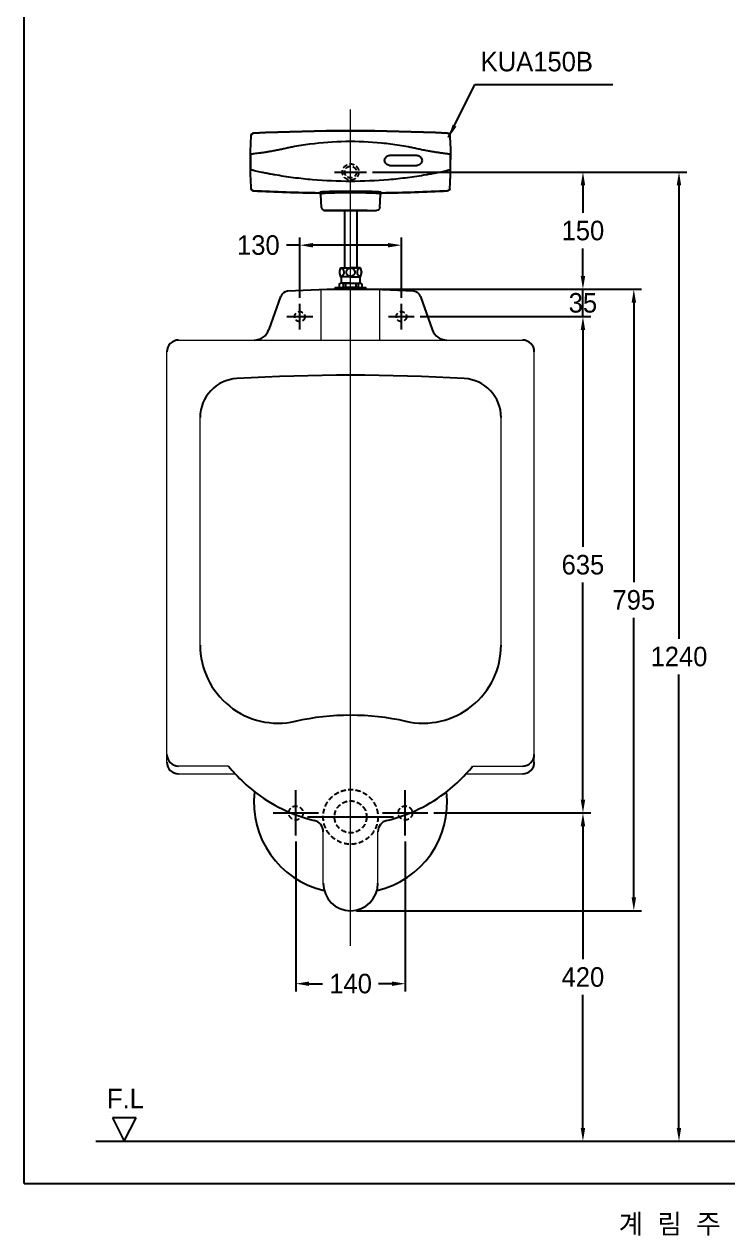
# Model space of a CAD drawing. Header units: millimetres. Extents: x 0 to 3797, y -67 to 2530.
# Drawn here: x 0 to 900, y -67 to 1483 of the extents above; entities that cross this region are included whole.
import ezdxf
from ezdxf.enums import TextEntityAlignment as Align
from ezdxf.lldxf.tags import DXFTag

# ---------------------------------------------------------------- set-up
doc = ezdxf.new("R2010")
doc.units = ezdxf.units.MM
doc.linetypes.add('DASHED2', pattern=[9.525, 6.35, -3.175])
for name, color, linetype in [('TEXT', 7, 'Continuous'), ('내부선 및 부속', 4, 'Continuous'), ('도각라인', 255, 'Continuous'), ('외형선', 3, 'Continuous'), ('점선', 6, 'DASHED2'), ('중심선', 1, 'DASHED'), ('치수선', 7, 'Continuous')]:
    doc.layers.add(name, color=color, linetype=linetype)
doc.styles.add('____', font='')
doc.styles.add('타이틀', font='H2GTRM.TTF', dxfattribs={"height": 25})
doc.styles.get('____').set_extended_font_data('굴림')
tags = doc.linetypes.add('DASHDOT', pattern=[70, 31, -13, 13, -13]).pattern_tags.tags
tags[10:11] = [DXFTag(74, 4), DXFTag(75, 0), DXFTag(340, '0'), DXFTag(46, 0.0), DXFTag(50, 0.0), DXFTag(44, 0.0), DXFTag(45, 0.0)]
tags[8:9] = [DXFTag(74, 4), DXFTag(75, 0), DXFTag(340, '0'), DXFTag(46, 0.0), DXFTag(50, 0.0), DXFTag(44, 0.0), DXFTag(45, 0.0)]
tags[6:7] = [DXFTag(74, 4), DXFTag(75, 0), DXFTag(340, '0'), DXFTag(46, 0.0), DXFTag(50, 0.0), DXFTag(44, 0.0), DXFTag(45, 0.0)]
tags[4:5] = [DXFTag(74, 4), DXFTag(75, 0), DXFTag(340, '0'), DXFTag(46, 0.0), DXFTag(50, 0.0), DXFTag(44, 0.0), DXFTag(45, 0.0)]
tags = doc.linetypes.add('DASHED', pattern=[25.72, 12.86, -12.86]).pattern_tags.tags
tags[6:7] = [DXFTag(74, 4), DXFTag(75, 0), DXFTag(340, '0'), DXFTag(46, 0.0), DXFTag(50, 0.0), DXFTag(44, 0.0), DXFTag(45, 0.0)]
tags[4:5] = [DXFTag(74, 4), DXFTag(75, 0), DXFTag(340, '0'), DXFTag(46, 0.0), DXFTag(50, 0.0), DXFTag(44, 0.0), DXFTag(45, 0.0)]
doc.dimstyles.new('MSADIM', dxfattribs={"dimtxt": 33, "dimasz": 17, "dimexe": 10, "dimexo": 7.5, "dimgap": 10, "dimtad": 0, "dimtih": 1, "dimtoh": 1, "dimdec": 0, "dimzin": 1, "dimdsep": 46, "dimtxsty": '____', "dimcen": 11.25, "dimadec": 0, "dimazin": 0, "dimtfac": 1, "dimtdec": 0, "dimtix": 1, "dimtmove": 0, "dimatfit": 3, "dimfxl": 0, "dimtolj": 1, "dimtzin": 1, "dimarcsym": 0})

# ---------------------------------------------------------------- blocks, each defined once
blk = doc.blocks.new('*D1')
at = {"layer": '치수선', "color": 0, "linetype": 'Continuous', "lineweight": -2}
for p, q in [((425, 1144), (789.8, 1144)), ((779.8, 1127), (779.8, 769.4)), ((779.8, 366), (779.8, 723.7)), ((425, 349), (789.8, 349))]:
    blk.add_line(p, q, dxfattribs=at)
at = {"layer": '치수선', "color": 0, "linetype": 'Continuous'}
for points in [[(777, 1127), (782.7, 1127), (779.8, 1144)], [(777, 366), (782.7, 366), (779.8, 349)]]:
    blk.add_solid(points, dxfattribs=at)
at = {"layer": '치수선', "color": 0, "linetype": 'Continuous', "insert": (779.8, 746.5), "char_height": 25, "attachment_point": 5, "style": '____'}
blk.add_mtext('\\A1;795', dxfattribs=at)
blk = doc.blocks.new('*D2')
at = {"layer": '치수선', "color": 0, "linetype": 'Continuous', "lineweight": -2}
for p, q in [((506.5, 1109), (724.7, 1109)), ((714.7, 1092), (714.7, 814.4)), ((714.7, 491), (714.7, 768.7)), ((524, 474), (724.7, 474))]:
    blk.add_line(p, q, dxfattribs=at)
at = {"layer": '치수선', "color": 0, "linetype": 'Continuous'}
for points in [[(711.9, 1092), (717.6, 1092), (714.7, 1109)], [(711.9, 491), (717.6, 491), (714.7, 474)]]:
    blk.add_solid(points, dxfattribs=at)
at = {"layer": '치수선', "color": 0, "linetype": 'Continuous', "insert": (714.7, 791.5), "char_height": 25, "attachment_point": 5, "style": '____'}
blk.add_mtext('\\A1;635', dxfattribs=at)
blk = doc.blocks.new('*D3')
at = {"layer": '치수선', "color": 0, "linetype": 'Continuous', "lineweight": -2}
for p, q in [((714.7, 1161), (714.7, 1178)), ((425, 1144), (724.7, 1144)), ((714.7, 1109), (714.7, 1144)), ((506.5, 1109), (724.7, 1109)), ((714.7, 1092), (714.7, 1075))]:
    blk.add_line(p, q, dxfattribs=at)
at = {"layer": '치수선', "color": 0, "linetype": 'Continuous'}
for points in [[(711.9, 1161), (717.6, 1161), (714.7, 1144)], [(711.9, 1092), (717.6, 1092), (714.7, 1109)]]:
    blk.add_solid(points, dxfattribs=at)
at = {"layer": '치수선', "color": 0, "linetype": 'Continuous', "insert": (714.7, 1126.5), "char_height": 25, "attachment_point": 5, "style": '____'}
blk.add_mtext('\\A1;35', dxfattribs=at)
blk = doc.blocks.new('*D4')
at = {"layer": '치수선', "color": 0, "linetype": 'Continuous', "lineweight": -2}
for p, q in [((352.5, 1133), (352.5, 1210.4)), ((482.5, 1133), (482.5, 1210.4)), ((352.5, 1200.4), (335.5, 1200.4)), ((465.5, 1200.4), (369.5, 1200.4))]:
    blk.add_line(p, q, dxfattribs=at)
at = {"layer": '치수선', "color": 0, "linetype": 'Continuous'}
for points in [[(369.5, 1203.2), (369.5, 1197.5), (352.5, 1200.4)], [(465.5, 1203.2), (465.5, 1197.5), (482.5, 1200.4)]]:
    blk.add_solid(points, dxfattribs=at)
at = {"layer": '치수선', "color": 0, "linetype": 'Continuous', "insert": (299.5, 1200.4), "char_height": 25, "attachment_point": 5, "style": '____'}
blk.add_mtext('\\A1;130', dxfattribs=at)
blk = doc.blocks.new('*D8')
at = {"layer": '치수선', "color": 0, "linetype": 'Continuous', "lineweight": -2}
for p, q in [((445.5, 1294), (724.7, 1294)), ((714.7, 1277), (714.7, 1241.9)), ((714.7, 1161), (714.7, 1196.2)), ((425, 1144), (724.7, 1144))]:
    blk.add_line(p, q, dxfattribs=at)
at = {"layer": '치수선', "color": 0, "linetype": 'Continuous'}
for points in [[(711.9, 1277), (717.6, 1277), (714.7, 1294)], [(711.9, 1161), (717.6, 1161), (714.7, 1144)]]:
    blk.add_solid(points, dxfattribs=at)
at = {"layer": '치수선', "color": 0, "linetype": 'Continuous', "insert": (714.7, 1219), "char_height": 25, "attachment_point": 5, "style": '____'}
blk.add_mtext('\\A1;150', dxfattribs=at)
blk = doc.blocks.new('*D9')
at = {"layer": '치수선', "color": 0, "linetype": 'Continuous', "lineweight": -2}
for p, q in [((524, 474), (724.7, 474)), ((714.7, 457), (714.7, 286.9)), ((714.7, 71), (714.7, 241.2)), ((514, 54), (724.7, 54))]:
    blk.add_line(p, q, dxfattribs=at)
at = {"layer": '치수선', "color": 0, "linetype": 'Continuous'}
for points in [[(711.9, 457), (717.6, 457), (714.7, 474)], [(711.9, 71), (717.6, 71), (714.7, 54)]]:
    blk.add_solid(points, dxfattribs=at)
at = {"layer": '치수선', "color": 0, "linetype": 'Continuous', "insert": (714.7, 264), "char_height": 25, "attachment_point": 5, "style": '____'}
blk.add_mtext('\\A1;420', dxfattribs=at)
blk = doc.blocks.new('*D10')
at = {"layer": '치수선', "color": 0, "linetype": 'Continuous', "lineweight": -2}
for p, q in [((445.5, 1294), (847.6, 1294)), ((837.6, 1277), (837.6, 696.9)), ((837.6, 71), (837.6, 651.2)), ((445.5, 54), (847.6, 54))]:
    blk.add_line(p, q, dxfattribs=at)
at = {"layer": '치수선', "color": 0, "linetype": 'Continuous'}
for points in [[(834.7, 1277), (840.4, 1277), (837.6, 1294)], [(834.7, 71), (840.4, 71), (837.6, 54)]]:
    blk.add_solid(points, dxfattribs=at)
at = {"layer": '치수선', "color": 0, "linetype": 'Continuous', "insert": (837.6, 674), "char_height": 25, "attachment_point": 5, "style": '____'}
blk.add_mtext('\\A1;1240', dxfattribs=at)
blk = doc.blocks.new('*D30')
at = {"layer": '치수선', "color": 0, "linetype": 'Continuous', "lineweight": -2}
for p, q in [((347.5, 437.5), (347.5, 245.6)), ((487.5, 437.5), (487.5, 245.6)), ((364.5, 255.6), (381.5, 255.6)), ((470.5, 255.6), (453.4, 255.6))]:
    blk.add_line(p, q, dxfattribs=at)
at = {"layer": '치수선', "color": 0, "linetype": 'Continuous'}
for points in [[(364.5, 258.4), (364.5, 252.7), (347.5, 255.6)], [(470.5, 258.4), (470.5, 252.7), (487.5, 255.6)]]:
    blk.add_solid(points, dxfattribs=at)
at = {"layer": '치수선', "color": 0, "linetype": 'Continuous', "insert": (417.5, 255.6), "char_height": 25, "attachment_point": 5, "style": '____'}
blk.add_mtext('\\A1;140', dxfattribs=at)

msp = doc.modelspace()

# ---------------------------------------------------------------- linework, layer by layer
at = {"layer": '내부선 및 부속', "linetype": 'Continuous'}
for p, q in [((545.4, 1306.1), (545.4, 1306.1)), ((380.2, 1248.6), (379.4, 1265.3)), ((455.5, 1265.3), (454.6, 1248.6)), ((438.5, 1244.8), (384.2, 1244.8)), ((384.2, 1244.8), (438.5, 1244.8)), ((409.6, 1244.8), (409.6, 1171.5)), ((425.4, 1244.8), (425.4, 1171.5)), ((438.5, 1244.8), (450.7, 1244.8)), ((438.5, 1244.8), (450.7, 1244.8)), ((403.4, 1167), (403.3, 1166.6)), ((403.3, 1166.6), (403.3, 1165.8)), ((403.3, 1165.8), (403.3, 1164.8)), ((403.3, 1164.8), (403.4, 1164.5)), ((403.5, 1167.5), (403.4, 1167.3)), ((403.4, 1167.3), (403.4, 1167)), ((403.4, 1164.5), (403.5, 1164.1)), ((403.6, 1168), (403.5, 1167.7)), ((403.5, 1167.7), (403.5, 1167.5)), ((403.5, 1164.1), (403.5, 1163.9)), ((403.5, 1163.9), (403.6, 1163.7)), ((403.7, 1168.2), (403.6, 1168)), ((403.6, 1163.7), (403.6, 1163.5)), ((403.6, 1163.5), (403.7, 1163.3)), ((403.8, 1168.5), (403.7, 1168.3)), ((403.7, 1168.3), (403.7, 1168.2)), ((403.7, 1163.3), (403.8, 1163.2)), ((403.9, 1168.8), (403.8, 1168.6)), ((403.8, 1168.6), (403.8, 1168.5)), ((403.8, 1163.2), (403.8, 1163)), ((403.8, 1163), (403.9, 1162.9)), ((404, 1168.9), (403.9, 1168.8)), ((403.9, 1162.9), (403.9, 1162.8)), ((403.9, 1162.8), (404, 1162.6)), ((404.1, 1169.1), (404, 1169)), ((404, 1169), (404, 1168.9)), ((404, 1162.6), (404.1, 1162.5)), ((404.2, 1169.2), (404.1, 1169.1)), ((404.1, 1162.5), (404.1, 1162.4)), ((404.3, 1169.5), (404.2, 1169.4)), ((404.2, 1169.4), (404.2, 1169.2)), ((404.4, 1169.6), (404.3, 1169.5)), ((404.5, 1169.7), (404.4, 1169.6)), ((404.6, 1169.8), (404.5, 1169.7)), ((404.7, 1169.9), (404.6, 1169.8)), ((404.8, 1170), (404.7, 1170)), ((404.7, 1170), (404.7, 1169.9)), ((404.9, 1170.1), (404.8, 1170)), ((405, 1170.2), (404.9, 1170.1)), ((405.1, 1170.3), (405, 1170.2)), ((405.1, 1171.5), (417.5, 1171.5)), ((405.2, 1170.3), (405.1, 1170.3)), ((405.3, 1170.4), (405.2, 1170.3)), ((405.4, 1170.4), (405.3, 1170.4)), ((405.5, 1170.5), (405.4, 1170.4)), ((405.6, 1170.5), (405.5, 1170.5)), ((405.8, 1170.6), (405.6, 1170.5)), ((406, 1170.6), (405.8, 1170.6)), ((406.2, 1170.6), (406, 1170.6)), ((406.4, 1170.6), (406.2, 1170.6)), ((406.6, 1170.6), (406.4, 1170.6)), ((406.8, 1170.5), (406.6, 1170.6)), ((406.9, 1170.5), (406.8, 1170.5)), ((407, 1170.4), (406.9, 1170.5)), ((407.1, 1170.4), (407, 1170.4)), ((407.2, 1170.3), (407.1, 1170.4)), ((407.3, 1170.3), (407.2, 1170.3)), ((407.3, 1170.2), (407.3, 1170.3)), ((407.4, 1170.2), (407.3, 1170.2)), ((407.5, 1170.1), (407.4, 1170.2)), ((407.6, 1170), (407.5, 1170.1)), ((407.7, 1169.9), (407.6, 1170)), ((407.8, 1169.8), (407.7, 1169.9)), ((407.9, 1169.7), (407.8, 1169.8)), ((408, 1169.6), (407.9, 1169.7)), ((408, 1169.5), (408, 1169.6)), ((408.1, 1169.4), (408, 1169.5)), ((408.2, 1169.3), (408.1, 1169.4)), ((408.3, 1169.2), (408.2, 1169.3)), ((408.3, 1169.1), (408.3, 1169.2)), ((408.4, 1168.9), (408.3, 1169.1)), ((408.5, 1168.8), (408.4, 1168.9)), ((408.5, 1168.7), (408.5, 1168.8)), ((408.6, 1168.5), (408.5, 1168.7)), ((408.7, 1168.4), (408.6, 1168.5)), ((408.7, 1168.3), (408.7, 1168.4)), ((408.8, 1168.1), (408.7, 1168.3)), ((408.8, 1167.9), (408.8, 1168.1)), ((408.9, 1167.7), (408.8, 1167.9)), ((408.9, 1167.4), (408.9, 1167.7)), ((409, 1167.1), (408.9, 1167.4)), ((409.1, 1166.8), (409, 1167.1)), ((409.1, 1165.8), (409.1, 1166.8)), ((409.6, 1171.5), (425.4, 1171.5)), ((411.6, 1165.5), (411.8, 1164.8)), ((411.8, 1164.8), (411.9, 1164.2)), ((411.9, 1164.2), (412.1, 1163.9)), ((412.2, 1167.8), (412, 1167.5)), ((412.1, 1163.9), (412.3, 1163.5)), ((412.4, 1168.2), (412.2, 1167.8)), ((412.3, 1163.5), (412.5, 1163.2)), ((412.6, 1168.5), (412.4, 1168.2)), ((412.5, 1163.2), (412.7, 1163)), ((412.9, 1168.8), (412.6, 1168.5)), ((412.7, 1163), (413.1, 1162.6)), ((413.2, 1169.1), (412.9, 1168.8)), ((413.1, 1162.6), (413.3, 1162.4)), ((413.5, 1169.3), (413.2, 1169.1)), ((413.9, 1169.6), (413.5, 1169.3)), ((414.2, 1169.8), (413.9, 1169.6)), ((414.6, 1170), (414.2, 1169.8)), ((415.1, 1170.2), (414.6, 1170)), ((415.7, 1170.4), (415.1, 1170.2)), ((429.8, 1171.5), (417.5, 1171.5)), ((419.8, 1170.2), (419.3, 1170.4)), ((420.3, 1170), (419.8, 1170.2)), ((420.7, 1169.8), (420.3, 1170)), ((421.1, 1169.6), (420.7, 1169.8)), ((421.4, 1169.3), (421.1, 1169.6)), ((421.7, 1169.1), (421.4, 1169.3)), ((421.6, 1162.4), (421.9, 1162.6)), ((422.1, 1168.8), (421.7, 1169.1)), ((421.9, 1162.6), (422.2, 1163)), ((422.3, 1168.5), (422.1, 1168.8)), ((422.2, 1163), (422.4, 1163.2)), ((422.5, 1168.2), (422.3, 1168.5)), ((422.4, 1163.2), (422.6, 1163.5)), ((422.7, 1167.8), (422.5, 1168.2)), ((422.6, 1163.5), (422.8, 1163.9)), ((422.9, 1167.5), (422.7, 1167.8)), ((422.8, 1163.9), (423, 1164.2)), ((423, 1164.2), (423.2, 1164.8)), ((423.2, 1164.8), (423.3, 1165.5)), ((425.9, 1166.8), (425.8, 1165.8)), ((426, 1167.4), (425.9, 1167.1)), ((425.9, 1167.1), (425.9, 1166.8)), ((426.1, 1167.9), (426, 1167.7)), ((426, 1167.7), (426, 1167.4)), ((426.2, 1168.1), (426.1, 1167.9)), ((426.3, 1168.4), (426.2, 1168.3)), ((426.2, 1168.3), (426.2, 1168.1)), ((426.4, 1168.7), (426.3, 1168.5)), ((426.3, 1168.5), (426.3, 1168.4)), ((426.5, 1168.8), (426.4, 1168.7)), ((426.6, 1169.1), (426.5, 1168.9)), ((426.5, 1168.9), (426.5, 1168.8)), ((426.7, 1169.2), (426.6, 1169.1)), ((426.8, 1169.4), (426.7, 1169.3)), ((426.7, 1169.3), (426.7, 1169.2)), ((426.9, 1169.5), (426.8, 1169.4)), ((427, 1169.6), (426.9, 1169.5)), ((427.1, 1169.8), (427, 1169.7)), ((427, 1169.7), (427, 1169.6)), ((427.2, 1169.9), (427.1, 1169.8)), ((427.3, 1170), (427.2, 1169.9)), ((427.4, 1170.1), (427.3, 1170)), ((427.5, 1170.2), (427.4, 1170.1)), ((427.6, 1170.2), (427.5, 1170.2)), ((427.7, 1170.3), (427.6, 1170.2)), ((427.8, 1170.3), (427.7, 1170.3)), ((427.9, 1170.4), (427.8, 1170.3)), ((428, 1170.4), (427.9, 1170.4)), ((428.1, 1170.5), (428, 1170.4)), ((428.2, 1170.5), (428.1, 1170.5)), ((428.4, 1170.6), (428.2, 1170.5)), ((428.6, 1170.6), (428.4, 1170.6)), ((428.7, 1170.6), (428.6, 1170.6)), ((428.9, 1170.6), (428.7, 1170.6)), ((429.1, 1170.6), (428.9, 1170.6)), ((429.3, 1170.5), (429.1, 1170.6)), ((429.4, 1170.5), (429.3, 1170.5)), ((429.5, 1170.4), (429.4, 1170.5)), ((429.6, 1170.4), (429.5, 1170.4)), ((429.7, 1170.3), (429.6, 1170.4)), ((429.8, 1170.3), (429.7, 1170.3)), ((429.9, 1170.2), (429.8, 1170.3)), ((430, 1170.1), (429.9, 1170.2)), ((430.1, 1170), (430, 1170.1)), ((430.2, 1170), (430.1, 1170)), ((430.3, 1169.9), (430.2, 1170)), ((430.4, 1169.8), (430.3, 1169.9)), ((430.4, 1169.7), (430.4, 1169.8)), ((430.5, 1169.6), (430.4, 1169.7)), ((430.6, 1169.5), (430.5, 1169.6)), ((430.7, 1169.4), (430.6, 1169.5)), ((430.7, 1169.2), (430.7, 1169.4)), ((430.8, 1169.1), (430.7, 1169.2)), ((430.9, 1169), (430.8, 1169.1)), ((430.8, 1162.4), (430.9, 1162.5)), ((431, 1168.9), (430.9, 1169)), ((430.9, 1162.6), (431, 1162.8)), ((430.9, 1162.5), (430.9, 1162.6)), ((431, 1168.8), (431, 1168.9)), ((431.1, 1168.6), (431, 1168.8)), ((431, 1162.8), (431.1, 1162.9)), ((431.1, 1168.5), (431.1, 1168.6)), ((431.2, 1168.3), (431.1, 1168.5)), ((431.1, 1163), (431.2, 1163.2)), ((431.1, 1162.9), (431.1, 1163)), ((431.2, 1168.2), (431.2, 1168.3)), ((431.3, 1168), (431.2, 1168.2)), ((431.2, 1163.3), (431.3, 1163.5)), ((431.2, 1163.2), (431.2, 1163.3)), ((431.4, 1167.7), (431.3, 1168)), ((431.3, 1163.7), (431.4, 1163.9)), ((431.3, 1163.5), (431.3, 1163.7)), ((431.4, 1167.5), (431.4, 1167.7)), ((431.5, 1167.3), (431.4, 1167.5)), ((431.4, 1163.9), (431.5, 1164.1)), ((431.6, 1167), (431.5, 1167.3)), ((431.5, 1164.5), (431.6, 1164.8)), ((431.5, 1164.1), (431.5, 1164.5)), ((431.6, 1166.6), (431.6, 1167)), ((431.6, 1165.8), (431.6, 1166.6)), ((431.6, 1164.8), (431.6, 1165.8)), ((403, 1151.1), (404.5, 1152)), ((403, 1151.1), (403, 1147)), ((404.1, 1162.4), (404.2, 1162.3)), ((404.2, 1162.3), (404.3, 1162.2)), ((404.3, 1162.2), (404.4, 1162)), ((404.4, 1162), (404.4, 1161.9)), ((404.4, 1161.9), (404.5, 1161.8)), ((404.5, 1161.8), (404.6, 1161.8)), ((417.5, 1152), (404.5, 1152)), ((404.6, 1161.8), (404.7, 1161.7)), ((404.7, 1161.7), (404.8, 1161.6)), ((404.8, 1161.6), (404.9, 1161.5)), ((404.9, 1161.5), (405, 1161.4)), ((405, 1161.4), (405.1, 1161.4)), ((405.1, 1161.4), (405.2, 1161.3)), ((409, 1160), (405.1, 1160)), ((405.2, 1161.3), (405.3, 1161.2)), ((405.3, 1161.2), (405.3, 1161.2)), ((405.3, 1161.2), (405.4, 1161.1)), ((405.4, 1161.1), (405.5, 1161.1)), ((405.5, 1161.1), (405.6, 1161.1)), ((405.5, 1160), (405.5, 1152)), ((405.6, 1161.1), (405.8, 1161)), ((405.8, 1161), (406, 1161)), ((406, 1161), (406.2, 1161)), ((406.2, 1161), (406.4, 1161)), ((406.4, 1161), (406.6, 1161)), ((406.6, 1161), (406.8, 1161.1)), ((406.8, 1161.1), (406.9, 1161.1)), ((406.9, 1161.1), (407, 1161.2)), ((407, 1161.2), (407.1, 1161.2)), ((407.1, 1161.2), (407.2, 1161.3)), ((407.2, 1161.3), (407.3, 1161.3)), ((407.3, 1161.3), (407.4, 1161.4)), ((407.4, 1161.4), (407.5, 1161.5)), ((407.5, 1161.5), (407.6, 1161.5)), ((407.6, 1161.5), (407.7, 1161.6)), ((407.7, 1161.6), (407.8, 1161.7)), ((407.8, 1161.8), (407.9, 1161.9)), ((407.8, 1161.7), (407.8, 1161.8)), ((407.9, 1161.9), (408, 1162)), ((408, 1151), (408, 1149)), ((408, 1149), (408, 1147)), ((417.5, 1160), (409, 1160)), ((411, 1151), (411, 1149)), ((411, 1149), (411, 1147)), ((413.3, 1162.4), (413.6, 1162.2)), ((413.6, 1162.2), (414, 1161.9)), ((417.5, 1160), (426, 1160)), ((417.5, 1152), (430.5, 1152)), ((421, 1161.9), (421.3, 1162.2)), ((421.3, 1162.2), (421.6, 1162.4)), ((424, 1151), (424, 1149)), ((424, 1149), (424, 1147)), ((426, 1160), (429.8, 1160)), ((426.9, 1162), (427, 1161.9)), ((427, 1161.9), (427.1, 1161.8)), ((427, 1151), (427, 1149)), ((427, 1149), (427, 1147)), ((427.1, 1161.8), (427.2, 1161.7)), ((427.2, 1161.7), (427.3, 1161.6)), ((427.3, 1161.6), (427.3, 1161.5)), ((427.3, 1161.5), (427.4, 1161.5)), ((427.4, 1161.5), (427.5, 1161.4)), ((427.5, 1161.4), (427.6, 1161.3)), ((427.6, 1161.3), (427.7, 1161.3)), ((427.7, 1161.3), (427.8, 1161.2)), ((427.8, 1161.2), (427.9, 1161.2)), ((427.9, 1161.2), (428, 1161.1)), ((428, 1161.1), (428.1, 1161.1)), ((428.1, 1161.1), (428.4, 1161)), ((428.4, 1161), (428.6, 1161)), ((428.6, 1161), (428.7, 1161)), ((428.7, 1161), (428.9, 1161)), ((428.9, 1161), (429.1, 1161)), ((429.1, 1161), (429.3, 1161.1)), ((429.3, 1161.1), (429.4, 1161.1)), ((429.4, 1161.1), (429.5, 1161.1)), ((429.5, 1161.1), (429.6, 1161.2)), ((429.5, 1160), (429.5, 1152)), ((429.6, 1161.2), (429.7, 1161.2)), ((429.7, 1161.2), (429.8, 1161.3)), ((429.8, 1161.3), (429.9, 1161.4)), ((429.9, 1161.4), (430, 1161.4)), ((430, 1161.5), (430.1, 1161.6)), ((430, 1161.4), (430, 1161.5)), ((430.1, 1161.6), (430.2, 1161.7)), ((430.2, 1161.7), (430.3, 1161.8)), ((430.3, 1161.8), (430.4, 1161.8)), ((430.4, 1161.8), (430.5, 1161.9)), ((430.5, 1161.9), (430.6, 1162)), ((432, 1151.1), (430.5, 1152)), ((430.6, 1162.2), (430.7, 1162.3)), ((430.6, 1162), (430.6, 1162.2)), ((430.7, 1162.3), (430.8, 1162.4)), ((432, 1151.1), (432, 1147)), ((436.5, 1146), (398.5, 1146)), ((398.5, 1144), (417.5, 1144)), ((398.5, 1144), (417.5, 1144)), ((399.5, 1144), (435.5, 1144)), ((399.5, 1144), (435.5, 1144)), ((402, 1146), (402.1, 1146)), ((436.5, 1144), (417.5, 1144)), ((436.5, 1144), (417.5, 1144)), ((432.9, 1146), (433, 1146))]:
    msp.add_line(p, q, dxfattribs=at)
at = {"layer": '내부선 및 부속', "lineweight": 18}
for p, q in [((380, 1079), (380, 1143.5)), ((455, 1079), (455, 1143.5)), ((225, 688.9), (225, 979.9)), ((610, 688.9), (610, 979.9)), ((382.5, 384), (382.5, 449.9)), ((452.5, 464), (452.5, 464)), ((452.5, 384), (452.5, 449.9))]:
    msp.add_line(p, q, dxfattribs=at)
at = {"layer": '내부선 및 부속', "linetype": 'Continuous', "lineweight": 18}
for p, q in [((294.2, 1079), (540.7, 1079)), ((261.3, 534), (197.5, 534)), ((573.6, 534), (637.5, 534))]:
    msp.add_line(p, q, dxfattribs=at)
at = {"layer": '내부선 및 부속', "linetype": 'Continuous', "extrusion": (0, 0, -1)}
for centre, radius, start, end in [((-889.4, 1306.8), 600, 0.6498, 3.2569), ((-417.4, -1153.2), 2500, 87.1527, 92.8473), ((54.6, 1306.8), 600, 176.7431, 179.6763), ((-889.4, 1306.8), 600, 0, 0.6068), ((-889.4, 1306.8), 600, 356.7431, 0), ((-417.4, 3766.8), 2500, 270.9176, 272.8473), ((-457.5, 1265.1), 2, 3, 89.0824), ((-417.4, 3766.8), 2500, 267.1527, 269.0824)]:
    msp.add_arc(centre, radius, start, end, dxfattribs=at)
at = {"layer": '내부선 및 부속', "linetype": 'Continuous'}
for centre, radius, start, end in [((417.4, -1153.2), 2500, 87.1527, 92.8473), ((-54.6, 1306.8), 600, 358.229, 0), ((226.9, 1292.2), 318.2, 356.4995, 358.2342), ((417.4, 3766.8), 2500, 267.1527, 269.0824), ((417.4, 3766.8), 2500, 270.9176, 272.8473), ((384.2, 1248.8), 4, 183, 270), ((413.2, 1165.7), 9.98, 144.4985, 179.7412), ((413.2, 1165.7), 9.98, 179.7412, 214.8682), ((403.7, 1165.3), 5.48, 322.4236, 4.714), ((415.3, 1165.8), 3.73, 153.456, 184.8193), ((417, 1165.9), 4.7, 84.3415, 106.5393), ((417.9, 1165.9), 4.7, 73.4607, 95.6585), ((419.6, 1165.8), 3.73, 355.1807, 26.544), ((431.3, 1165.3), 5.48, 175.286, 217.5764), ((421.7, 1165.7), 9.98, 0.2588, 35.5015), ((421.7, 1165.7), 9.98, 325.1318, 0.2588), ((402, 1147), 1, 275.4232, 0), ((405.5, 1149.7), 3.63, 226.537, 313.5656), ((404.5, 1145.6), 6.43, 57.6144, 90.4948), ((409.5, 1145.5), 5.72, 74.7919, 105.2081), ((409.5, 1152.6), 5.72, 254.7919, 285.2081), ((416.7, 1118.3), 33.2, 88.77, 100.0274), ((416.7, 1179.8), 33.2, 259.9726, 271.23), ((417.5, 1167.9), 6.92, 239.3391, 269.8436), ((417.4, 1167.9), 6.92, 270.1564, 300.6609), ((418.2, 1118.3), 33.2, 79.9726, 91.23), ((418.2, 1179.8), 33.2, 268.77, 280.0274), ((425.5, 1145.5), 5.72, 74.7919, 105.2081), ((425.5, 1152.6), 5.72, 254.7919, 285.2081), ((430.4, 1145.6), 6.43, 89.5052, 122.3856), ((429.5, 1149.7), 3.63, 226.4344, 313.463), ((433, 1147), 1, 180, 264.5768), ((398.5, 1145), 1, 90, 180), ((398.5, 1145), 1, 180, 270), ((436.5, 1145), 1, 0, 90), ((436.5, 1145), 1, 270, 0)]:
    msp.add_arc(centre, radius, start, end, dxfattribs=at)
at = {"layer": '내부선 및 부속'}
for centre, radius, start, end in [((275, 979.9), 50, 93.3344, 180), ((417.5, -1466), 2500, 86.6656, 93.3344), ((560, 979.9), 50, 0, 86.6656), ((325, 688.9), 100, 180, 282.5709), ((510, 688.9), 100, 257.4291, 0), ((417.5, 274), 325, 77.4291, 102.5709), ((197.5, 549), 15, 180, 270), ((637.5, 549), 15, 270, 0), ((417.5, 659), 200, 218.6822, 222.4542), ((417.5, 659), 200, 317.5458, 321.3178), ((417.5, 659), 200, 231.5781, 256.5523), ((417.5, 659), 200, 283.4477, 308.4219), ((367.5, 449.9), 15, 0, 76.5523), ((467.5, 449.9), 15, 103.4477, 180)]:
    msp.add_arc(centre, radius, start, end, dxfattribs=at)
at = {"layer": '내부선 및 부속', "linetype": 'Continuous', "extrusion": (0, 0, -1)}
for centre, major_axis, ratio, start_param, end_param in [((293.4, 1340.7), (-2.11, 2.13), 0.999725, 5.551201, 7.01515), ((541.5, 1340.7), (2.11, 2.13), 0.999725, 5.550989, 7.01493), ((293.4, 1272.9), (-2.11, -2.13), 0.999725, 5.550988, 7.015012), ((541.5, 1272.9), (-2.11, 2.13), 0.999725, 2.409475, 3.141593), ((541.5, 1272.9), (-2.11, 2.13), 0.999725, 3.141593, 3.873451), ((450.7, 1248.8), (2.83, -2.83), 0.999695, 5.550307, 7.068431)]:
    msp.add_ellipse(centre, major_axis=major_axis, ratio=ratio, start_param=start_param, end_param=end_param, dxfattribs=at)
at = {"layer": '내부선 및 부속', "linetype": 'Continuous'}
msp.add_ellipse((384.2, 1248.8), major_axis=(-2.83, -2.83), ratio=0.999695, start_param=5.550307, end_param=7.068431, dxfattribs=at)
for points, knots in [([(293.3, 1343.7), (292.9, 1343.7), (292.6, 1343.7), (292, 1343.4), (291.7, 1343.2), (291.2, 1342.8), (291, 1342.5), (290.6, 1341.9), (290.5, 1341.6), (290.5, 1341.3), (290.4, 1341.1), (290.4, 1341), (290.4, 1340.9)], [0, 0, 0, 0, 0.230556, 0.230556, 0.461112, 0.461112, 0.691665, 0.691665, 0.922218, 0.922218, 0.922218, 1, 1, 1, 1]), ([(320.5, 1321.7), (322.3, 1322.1), (326.1, 1322.8), (330.8, 1323.8), (334.5, 1324.6), (338.2, 1325.4), (348.5, 1327.5), (373.1, 1331.4), (411.3, 1334.2), (445.7, 1332.7), (468.5, 1330.1), (479.9, 1328.5), (489.3, 1326.9), (496.8, 1325.4), (500.6, 1324.6), (502.4, 1324.2)], [0, 0, 0, 0, 0.031233, 0.062476, 0.078099, 0.09372, 0.124956, 0.249907, 0.499886, 0.749877, 0.812402, 0.87493, 0.937453, 0.968723, 1, 1, 1, 1]), ([(541.6, 1343.7), (542, 1343.7), (542.3, 1343.7), (542.9, 1343.4), (543.2, 1343.2), (543.7, 1342.8), (543.9, 1342.5), (544.3, 1341.9), (544.4, 1341.6), (544.4, 1341.3), (544.5, 1341.1), (544.5, 1341), (544.5, 1340.9)], [0, 0, 0, 0, 0.230556, 0.230556, 0.461112, 0.461112, 0.691665, 0.691665, 0.922218, 0.922218, 0.922218, 1, 1, 1, 1]), ([(290.9, 1317.1), (290.9, 1317.1), (291, 1317.2), (291.4, 1317.2), (291.9, 1317.3), (292.6, 1317.4), (293.9, 1317.6), (296.1, 1317.9), (299.8, 1318.4), (304.3, 1319), (309.1, 1319.7), (314.6, 1320.6), (318.3, 1321.3), (320.4, 1321.7)], [0, 0, 0, 0, 0.050803, 0.101463, 0.151764, 0.201493, 0.250446, 0.375997, 0.500393, 0.623757, 0.750229, 0.862939, 1, 1, 1, 1]), ([(502.4, 1324.2), (504.4, 1323.7), (508.4, 1322.9), (512.4, 1322.1), (514.5, 1321.7)], [0, 0, 0, 0, 0.500036, 1, 1, 1, 1]), ([(514.5, 1321.7), (515.4, 1321.5), (517.1, 1321.2), (519.5, 1320.8), (521.7, 1320.4), (523.7, 1320.1), (526.7, 1319.6), (530.6, 1319), (534.7, 1318.4), (538, 1318), (540.5, 1317.7), (542.4, 1317.4), (543.6, 1317.2), (543.9, 1317.2), (544, 1317.1)], [0, 0, 0, 0, 0.057321, 0.111414, 0.161799, 0.208067, 0.249883, 0.376166, 0.499517, 0.595985, 0.695588, 0.797063, 0.89901, 1, 1, 1, 1]), ([(290.9, 1317.1), (290.7, 1317), (290.4, 1316.9), (290, 1316.6), (289.9, 1316.5), (289.8, 1316.4), (289.8, 1316.4), (289.7, 1316.4), (289.7, 1316.4), (289.7, 1316.2), (289.6, 1315.5), (289.6, 1313.2), (289.5, 1309.6), (289.5, 1306), (289.5, 1303.1), (289.6, 1301.1), (289.6, 1299.8), (289.6, 1298.9), (289.6, 1298.3), (289.7, 1297.9), (289.7, 1297.5), (289.7, 1297.4), (289.7, 1297.3), (289.7, 1297.3)], [0, 0, 0, 0, 0.190586, 0.381162, 0.517192, 0.546402, 0.560364, 0.573951, 0.600144, 0.625173, 0.65114, 0.71817, 0.765105, 0.81203, 0.859145, 0.882498, 0.90551, 0.928408, 0.93992, 0.951534, 0.975232, 0.988983, 1, 1, 1, 1]), ([(467.3, 1302.5), (465.6, 1302.5), (464, 1303.2), (461.7, 1305.5), (461, 1307.2), (461, 1310.5), (461.7, 1312.1), (464, 1314.5), (465.6, 1315.1), (467.3, 1315.1)], [0, 0, 0, 0, 0.25, 0.25, 0.5, 0.5, 0.75, 0.75, 1, 1, 1, 1]), ([(502.6, 1315.1), (504.3, 1315.1), (505.9, 1314.4), (508.2, 1312.1), (508.9, 1310.5), (508.9, 1308.8)], [0, 0, 0, 0, 0.5, 0.5, 1, 1, 1, 1]), ([(508.9, 1308.8), (508.9, 1307.2), (508.2, 1305.5), (505.9, 1303.2), (504.3, 1302.5), (502.6, 1302.5)], [0, 0, 0, 0, 0.5, 0.5, 1, 1, 1, 1]), ([(545.2, 1316.3), (545.2, 1316.4), (545.2, 1316.4), (545.1, 1316.4), (545.1, 1316.5), (545, 1316.6), (544.7, 1316.8), (544.3, 1317), (544, 1317.1)], [0, 0, 0, 0, 0.031265, 0.062534, 0.125036, 0.250031, 0.500021, 1, 1, 1, 1]), ([(544, 1296.5), (544.2, 1296.6), (544.5, 1296.8), (544.8, 1297), (545, 1297.2), (545.1, 1297.2), (545.1, 1297.3), (545.1, 1297.3), (545.2, 1297.3), (545.2, 1297.3), (545.2, 1297.3), (545.2, 1297.5), (545.3, 1298.3), (545.3, 1299.7), (545.3, 1301.4), (545.4, 1304.1), (545.4, 1307.7), (545.4, 1310.6), (545.3, 1312.6), (545.3, 1313.7), (545.3, 1314.4), (545.3, 1314.9), (545.3, 1315.3), (545.3, 1315.5), (545.2, 1315.8), (545.2, 1316.1), (545.2, 1316.3), (545.2, 1316.3), (545.2, 1316.3)], [0, 0, 0, 0, 0.21035, 0.381025, 0.462559, 0.533584, 0.557748, 0.569389, 0.580771, 0.593485, 0.602825, 0.62405, 0.670908, 0.693868, 0.716943, 0.763862, 0.810824, 0.857949, 0.881406, 0.904582, 0.916149, 0.927735, 0.939373, 0.945227, 0.951112, 0.975041, 0.989365, 1, 1, 1, 1]), ([(289.7, 1297.3), (289.7, 1297.3), (289.7, 1297.3), (289.7, 1297.3), (289.8, 1297.3), (289.8, 1297.2), (289.8, 1297.2), (289.9, 1297.2), (290, 1297.1), (290.1, 1297), (290.4, 1296.8), (290.7, 1296.6), (290.9, 1296.5)], [0, 0, 0, 0, 0.020014, 0.04055, 0.083219, 0.128243, 0.175915, 0.226419, 0.279891, 0.396145, 0.668685, 1, 1, 1, 1]), ([(320.5, 1290.3), (319.6, 1290.5), (317.5, 1290.9), (313.8, 1291.5), (309, 1292.5), (304.2, 1293.4), (299.7, 1294.4), (296.1, 1295.2), (293.6, 1295.8), (292.1, 1296.2), (291.2, 1296.4), (291, 1296.5), (290.9, 1296.5)], [0, 0, 0, 0, 0.05716, 0.139756, 0.249886, 0.390805, 0.499551, 0.629352, 0.749263, 0.834232, 0.918024, 1, 1, 1, 1]), ([(514.4, 1290.3), (510.3, 1289.7), (502.3, 1288.3), (490.3, 1286.7), (478.2, 1285.2), (454, 1282.9), (417.4, 1281.3), (380.9, 1282.9), (356.7, 1285.2), (344.6, 1286.7), (332.5, 1288.3), (324.5, 1289.7), (320.5, 1290.3)], [0, 0, 0, 0, 0.063042, 0.12503, 0.187523, 0.250056, 0.50004, 0.750027, 0.812662, 0.875039, 0.937524, 1, 1, 1, 1]), ([(544, 1296.5), (543.9, 1296.5), (543.8, 1296.5), (543.3, 1296.3), (542.5, 1296.1), (541.1, 1295.8), (538.8, 1295.2), (535.2, 1294.4), (530.7, 1293.4), (525.9, 1292.5), (521.1, 1291.5), (517.3, 1290.9), (515.2, 1290.5), (514.4, 1290.3)], [0, 0, 0, 0, 0.061183, 0.12349, 0.186666, 0.250433, 0.370315, 0.500355, 0.609143, 0.750122, 0.860903, 0.943473, 1, 1, 1, 1]), ([(545, 1284.8), (545, 1285.2), (545.1, 1285.6), (545.1, 1286.4), (545.1, 1286.7), (545.1, 1287.3), (545.1, 1287.6), (545.1, 1288), (545.1, 1288.2), (545.1, 1288.2)], [0, 0, 0, 0, 0.250096, 0.250096, 0.500201, 0.500201, 0.750184, 0.750184, 1, 1, 1, 1]), ([(290.4, 1272.7), (290.4, 1272.4), (290.5, 1272.1), (290.8, 1271.4), (291, 1271.2), (291.4, 1270.7), (291.7, 1270.4), (292.3, 1270.1), (292.6, 1270), (292.9, 1270), (293, 1269.9), (293.1, 1269.9), (293.3, 1269.9)], [0, 0, 0, 0, 0.230556, 0.230556, 0.461112, 0.461112, 0.691665, 0.691665, 0.922217, 0.922217, 0.922217, 1, 1, 1, 1]), ([(544.5, 1272.7), (544.5, 1272.4), (544.4, 1272.1), (544.1, 1271.4), (543.9, 1271.2), (543.5, 1270.7), (543.2, 1270.4), (542.6, 1270.1), (542.3, 1270), (542, 1270), (541.9, 1269.9), (541.7, 1269.9), (541.6, 1269.9)], [0, 0, 0, 0, 0.230556, 0.230556, 0.461112, 0.461112, 0.691665, 0.691665, 0.922218, 0.922218, 0.922218, 1, 1, 1, 1]), ([(544.9, 1282.4), (544.9, 1282.6), (544.9, 1283), (545, 1283.7), (545, 1284.1), (545, 1284.5), (545, 1284.6), (545, 1284.7), (545, 1284.8)], [0, 0, 0, 0, 0.432463, 0.432463, 0.86492, 0.86492, 0.86492, 1, 1, 1, 1]), ([(377.4, 1267.1), (377.6, 1267.1), (377.9, 1267.1), (378.3, 1266.9), (378.5, 1266.8), (378.8, 1266.5), (379, 1266.4), (379.2, 1266), (379.3, 1265.8), (379.4, 1265.5), (379.4, 1265.4), (379.4, 1265.3)], [0, 0, 0, 0, 0.224771, 0.224771, 0.449546, 0.449546, 0.674293, 0.674293, 0.899004, 0.899004, 1, 1, 1, 1]), ([(456.6, 1268.1), (456.5, 1268.1), (456.4, 1268.2), (455.9, 1268.3), (454.8, 1268.4), (453.5, 1268.5), (451.7, 1268.6), (449.7, 1268.7), (447.4, 1268.8), (445.3, 1268.9), (443.4, 1269), (441.5, 1269), (438.9, 1269.1), (435.7, 1269.1), (432.2, 1269.2), (428.7, 1269.2), (425, 1269.3), (421.2, 1269.3), (416.4, 1269.3), (411.1, 1269.3), (405.6, 1269.2), (401.9, 1269.2), (399.1, 1269.1), (396.5, 1269.1), (393.9, 1269), (391.6, 1269), (389.5, 1268.9), (387.3, 1268.8), (385, 1268.7), (383, 1268.6), (381.4, 1268.5), (380.1, 1268.4), (379.1, 1268.3), (378.5, 1268.2), (378.4, 1268.1), (378.3, 1268.1)], [0, 0, 0, 0, 0.022832, 0.063114, 0.090918, 0.126034, 0.157363, 0.188534, 0.219673, 0.250962, 0.266619, 0.282228, 0.313279, 0.344344, 0.375502, 0.406551, 0.437554, 0.468762, 0.500088, 0.557218, 0.600183, 0.637829, 0.656667, 0.675507, 0.713219, 0.732146, 0.751101, 0.782548, 0.813666, 0.844669, 0.875744, 0.905178, 0.93807, 0.972912, 1, 1, 1, 1]), ([(454.6, 1266.2), (454.6, 1266.2), (454.5, 1266.3), (454.1, 1266.3), (453.5, 1266.4), (452.8, 1266.5), (451.9, 1266.6), (451, 1266.7), (450.1, 1266.7), (449.1, 1266.8), (448.2, 1266.8), (447.3, 1266.9), (446.5, 1266.9), (445.7, 1266.9), (445, 1267), (444.4, 1267), (443.9, 1267), (440.1, 1267.1), (431.6, 1267.3), (417.4, 1267.4), (403.2, 1267.3), (394.5, 1267.1), (390.1, 1267), (388.6, 1266.9), (386.6, 1266.8), (384.5, 1266.7), (382.4, 1266.5), (380.7, 1266.4), (380.4, 1266.2), (380.3, 1266.2)], [0, 0, 0, 0, 0.026753, 0.052033, 0.07584, 0.098171, 0.119025, 0.138405, 0.156311, 0.172743, 0.1877, 0.201182, 0.213187, 0.223716, 0.232767, 0.240343, 0.246441, 0.251063, 0.381193, 0.500263, 0.619674, 0.749303, 0.7622, 0.782745, 0.810936, 0.846766, 0.89022, 0.941302, 1, 1, 1, 1])]:
    msp.add_open_spline(points, degree=3, knots=knots, dxfattribs=at)
for points, degree in [([(502.6, 1315.1), (490.8, 1315.1), (479.1, 1315.1), (467.3, 1315.1)], 3), ([(467.3, 1302.5), (479.1, 1302.5), (490.8, 1302.5), (502.6, 1302.5)], 3), ([(377.4, 1267.1), (377.7, 1267.2), (378, 1267.5), (378.3, 1268.1)], 3), ([(380.3, 1266.2), (379.8, 1265.4), (379.4, 1265.3)], 2), ([(455.5, 1265.3), (455.1, 1265.4), (454.6, 1266.2)], 2), ([(456.6, 1268.1), (456.9, 1267.5), (457.2, 1267.2), (457.5, 1267.1)], 3)]:
    msp.add_open_spline(points, degree=degree, dxfattribs=at)
at = {"layer": '도각라인', "color": 7}
for q in [(0, 2530), (1800, 0)]:
    msp.add_line((0, 0), q, dxfattribs=at)
at = {"layer": '외형선'}
for p, q in [((328, 1134.8), (313.1, 1092.4)), ((506.9, 1134.8), (521.8, 1092.4)), ((91.7, 54), (1452, 54))]:
    msp.add_line(p, q, dxfattribs=at)
at = {"layer": '외형선', "linetype": 'Continuous', "lineweight": 18}
for p, q in [((197.5, 1079), (294.2, 1079)), ((540.7, 1079), (637.5, 1079)), ((197.5, 524), (269.9, 524)), ((565, 524), (637.5, 524))]:
    msp.add_line(p, q, dxfattribs=at)
at = {"layer": '외형선', "lineweight": 18}
for p, q in [((182.5, 539), (182.5, 1064)), ((652.5, 539), (652.5, 1064))]:
    msp.add_line(p, q, dxfattribs=at)
at = {"layer": '외형선', "linetype": 'Continuous'}
for p, q in [((143, 84), (113, 84)), ((113, 84), (128, 54)), ((128, 54), (143, 84))]:
    msp.add_line(p, q, dxfattribs=at)
at = {"layer": '외형선'}
for centre, radius, start, end in [((337.5, 1131.5), 10, 93.6991, 160.581), ((417.5, -106), 1250, 86.3009, 93.6991), ((497.5, 1131.5), 10, 19.419, 86.3009), ((294.2, 1099), 20, 270, 340.581), ((540.7, 1099), 20, 199.419, 270), ((197.5, 1064), 15, 90, 180), ((637.5, 1064), 15, 0, 90), ((197.5, 539), 15, 180, 270), ((637.5, 539), 15, 270, 0), ((417.5, 659), 200, 222.4542, 231.5781), ((417.5, 659), 200, 308.4219, 317.5458), ((408.9, 487.2), 115, 173.0868, 257.282), ((426, 487.2), 115, 282.718, 6.9132), ((417.5, 384), 35, 180, 0)]:
    msp.add_arc(centre, radius, start, end, dxfattribs=at)
at = {"layer": '점선'}
for centre, radius in [((417.5, 1294), 10.4), ((417.5, 1294), 7.5), ((352.5, 1109), 6.5), ((482.5, 1109), 6.5), ((417.5, 469), 35), ((347.5, 474), 9), ((417.5, 469), 20.5), ((487.5, 474), 9)]:
    msp.add_circle(centre, radius, dxfattribs=at)
at = {"layer": '중심선', "lineweight": 18}
msp.add_line((417.5, 304), (417.5, 1373.9), dxfattribs=at)
at = {"layer": '중심선', "linetype": 'DASHDOT'}
for p, q in [((397, 1294), (438, 1294)), ((352.5, 1092.5), (352.5, 1125.5)), ((482.5, 1092.5), (482.5, 1125.5)), ((336, 1109), (369, 1109)), ((466, 1109), (499, 1109)), ((347.5, 445), (347.5, 503)), ((487.5, 445), (487.5, 503)), ((318.5, 474), (376.5, 474)), ((458.5, 474), (516.5, 474))]:
    msp.add_line(p, q, dxfattribs=at)
at = {"layer": '중심선'}
msp.add_line((362.5, 469), (472.5, 469), dxfattribs=at)

# ---------------------------------------------------------------- texts
at = {"layer": 'TEXT', "style": '타이틀'}
msp.add_text('F.L', height=25, dxfattribs=at).set_placement((129.5, 108.7), align=Align.MIDDLE)
msp.add_text('계  림  주  식  회  사', height=25, dxfattribs=at).set_placement((900, -51.7), align=Align.MIDDLE_CENTER)
at = {"layer": 'TEXT', "insert": (583.9, 1447.8), "char_height": 25, "width": 380.447, "attachment_point": 1, "line_spacing_factor": 0.963855, "style": '타이틀'}
msp.add_mtext('\\A1;KUA150B', dxfattribs=at)

# ---------------------------------------------------------------- dimensions: what is measured, and where the dimension line sits
at = {"layer": '치수선', "linetype": 'Continuous'}
for base, p1, p2, picture, middle in [((714.7, 1294), (417.5, 1144), (438, 1294), '*D8', (714.7, 1219)), ((837.6, 54), (438, 1294), (438, 54), '*D10', (837.6, 674)), ((714.7, 1144), (499, 1109), (417.5, 1144), '*D3', (714.7, 1126.5)), ((779.8, 349), (417.5, 1144), (417.5, 349), '*D1', (779.8, 746.5)), ((714.7, 1109), (516.5, 474), (499, 1109), '*D2', (714.7, 791.5)), ((714.7, 54), (516.5, 474), (506.5, 54), '*D9', (714.7, 264))]:
    dim = msp.add_linear_dim(base=base, p1=p1, p2=p2, angle=90, dimstyle='MSADIM', override={"dimtxt": 25}, dxfattribs=at)
    dim.commit()
    dim.dimension.update_dxf_attribs({"geometry": picture, "text_midpoint": middle})
for base, p1, p2, picture, middle in [((352.5, 1200.4), (482.5, 1125.5), (352.5, 1125.5), '*D4', (299.5, 1200.4)), ((487.5, 255.6), (347.5, 445), (487.5, 445), '*D30', (417.5, 255.6))]:
    dim = msp.add_linear_dim(base=base, p1=p1, p2=p2, dimstyle='MSADIM', override={"dimtxt": 25}, dxfattribs=at)
    dim.commit()
    dim.dimension.update_dxf_attribs({"geometry": picture, "text_midpoint": middle, "dimtype": 160})

# ---------------------------------------------------------------- leaders
msp.add_leader([(542.9, 1338.2), (576.6, 1405.8), (752.8, 1405.8)], dimstyle='MSADIM', override={"dimtxt": 25}, dxfattribs=at)

doc.saveas('drawing.dxf')
